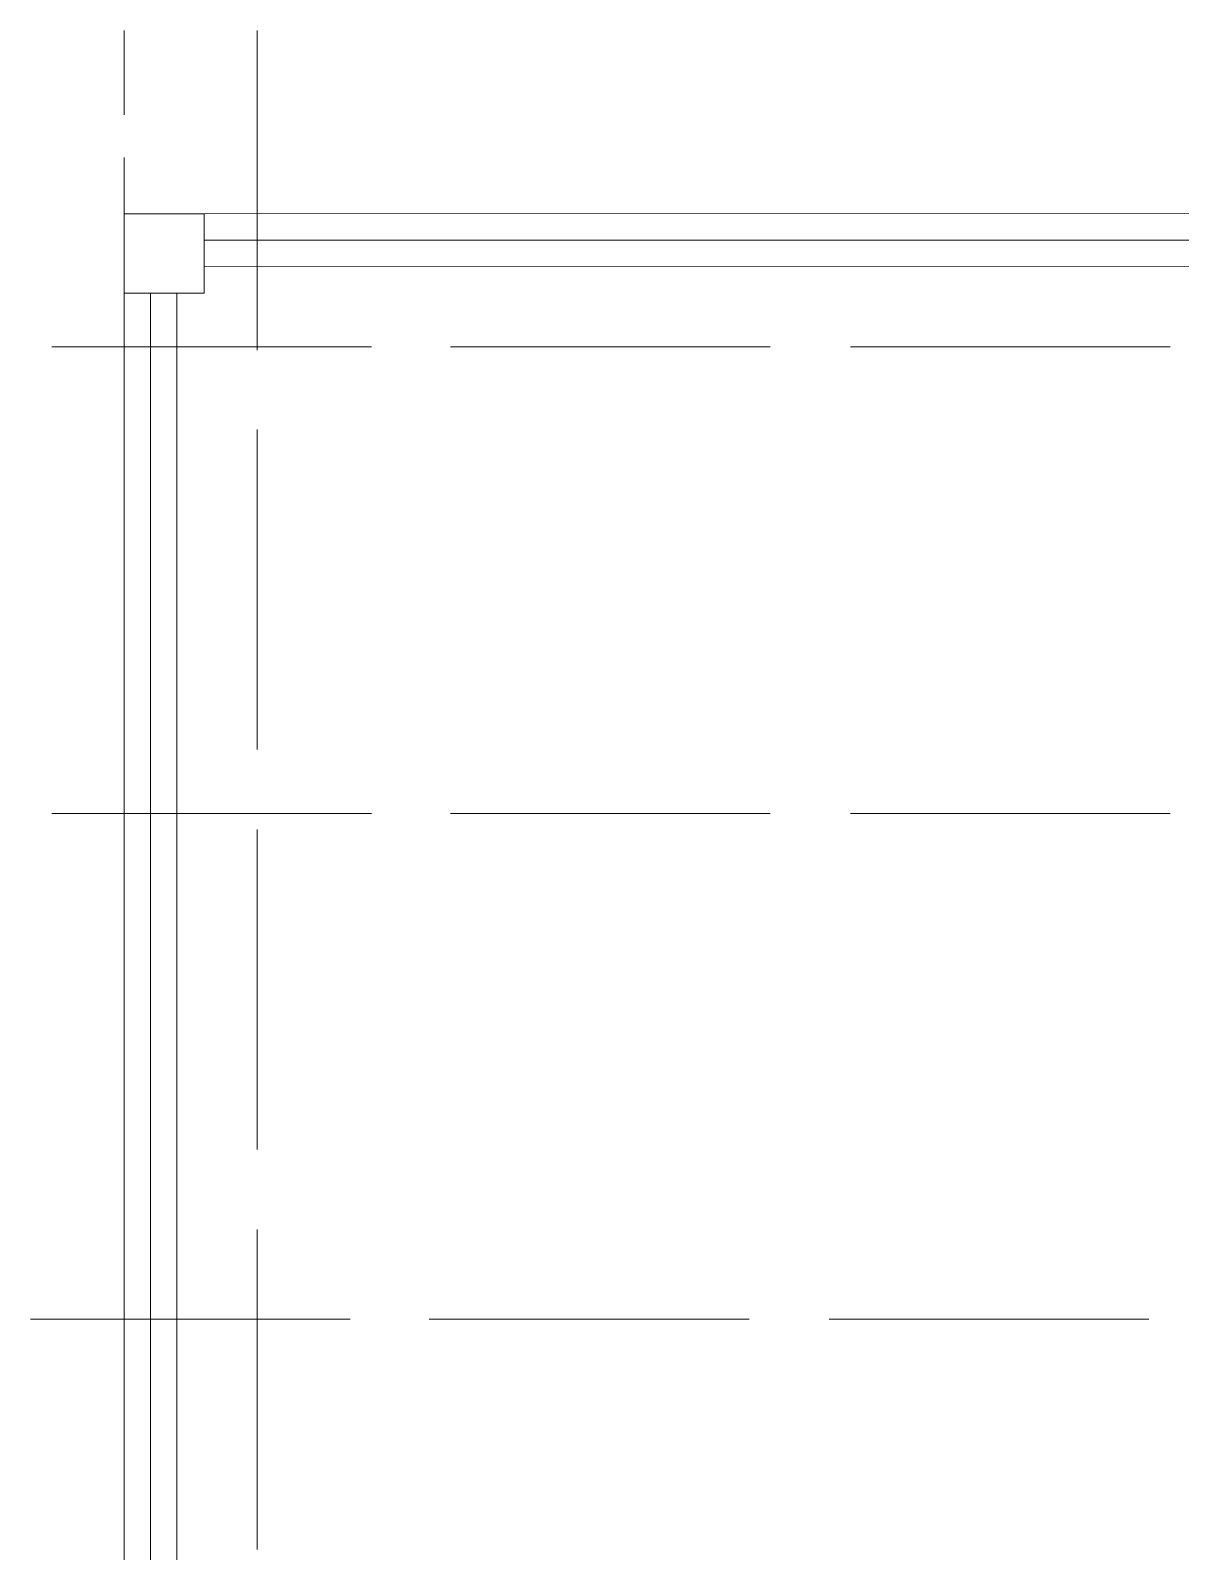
# Model space of a CAD drawing. Header units: metres. Extents: x 14 to 155, y 0 to 125.
# Drawn here: x 51.867 to 54.027, y 109.877 to 112.731 of the extents above; entities that cross this region are included whole.
import ezdxf

# ---------------------------------------------------------------- set-up
doc = ezdxf.new("R2010")
doc.units = ezdxf.units.M
doc.layers.add('PDF_Geometry', color=7, linetype='Continuous', true_color=0xc0c0c0)

msp = doc.modelspace()

# ---------------------------------------------------------------- linework, layer by layer
at = {"layer": 'PDF_Geometry', "color": 0, "lineweight": 0}
for points in [[(52.0434, 112.5727), (52.0434, 112.7312)], [(52.293, 112.7311), (52.293, 112.131)], [(52.0434, 112.3342), (52.0434, 112.4927)], [(52.0434, 112.0958), (52.0434, 112.2543)], [(51.9074, 112.1374), (52.5075, 112.1375)], [(52.6563, 112.1375), (53.2564, 112.1375)], [(53.4069, 112.1375), (54.007, 112.1375)], [(52.0434, 111.8573), (52.0434, 112.0173)], [(52.293, 111.9822), (52.293, 111.3821)], [(52.0434, 111.6205), (52.0434, 111.7789)], [(52.0435, 111.3821), (52.0434, 111.5405)], [(52.0435, 111.1436), (52.0435, 111.302)], [(51.9074, 111.262), (52.5075, 111.262)], [(52.6563, 111.262), (53.2564, 111.262)], [(53.4069, 111.262), (54.007, 111.262)], [(52.293, 111.2316), (52.2931, 110.6315)], [(52.0435, 110.9051), (52.0435, 111.0636)], [(52.0435, 110.6666), (52.0435, 110.8267)], [(52.0435, 110.4298), (52.0435, 110.5882)], [(52.2931, 110.481), (52.2931, 109.8809)], [(52.0435, 110.1914), (52.0435, 110.3498)], [(51.8674, 110.313), (52.4675, 110.313)], [(52.6163, 110.313), (53.2165, 110.313)], [(53.3669, 110.313), (53.967, 110.3131)], [(52.0435, 109.9529), (52.0435, 110.1113)]]:
    msp.add_lwpolyline(points, dxfattribs=at)
for points in [[(52.1938, 112.387), (52.0433, 112.387), (52.0433, 112.2382), (52.1938, 112.2382)], [(52.1938, 112.3374), (59.9219, 112.3377), (59.9219, 112.2881), (52.1938, 112.2878)], [(52.1428, 106.3905), (52.0932, 106.3905), (52.093, 112.2382), (52.1426, 112.2382)]]:
    msp.add_lwpolyline(points, close=True, dxfattribs=at)
at = {"layer": 'PDF_Geometry', "color": 0, "lineweight": 5}
msp.add_lwpolyline([(54.7995, 106.2418), (52.0436, 106.2417), (52.0434, 112.3871), (60.0708, 112.3874), (60.0709, 111.1887), (59.8964, 111.1887)], dxfattribs=at)

doc.saveas('drawing.dxf')
